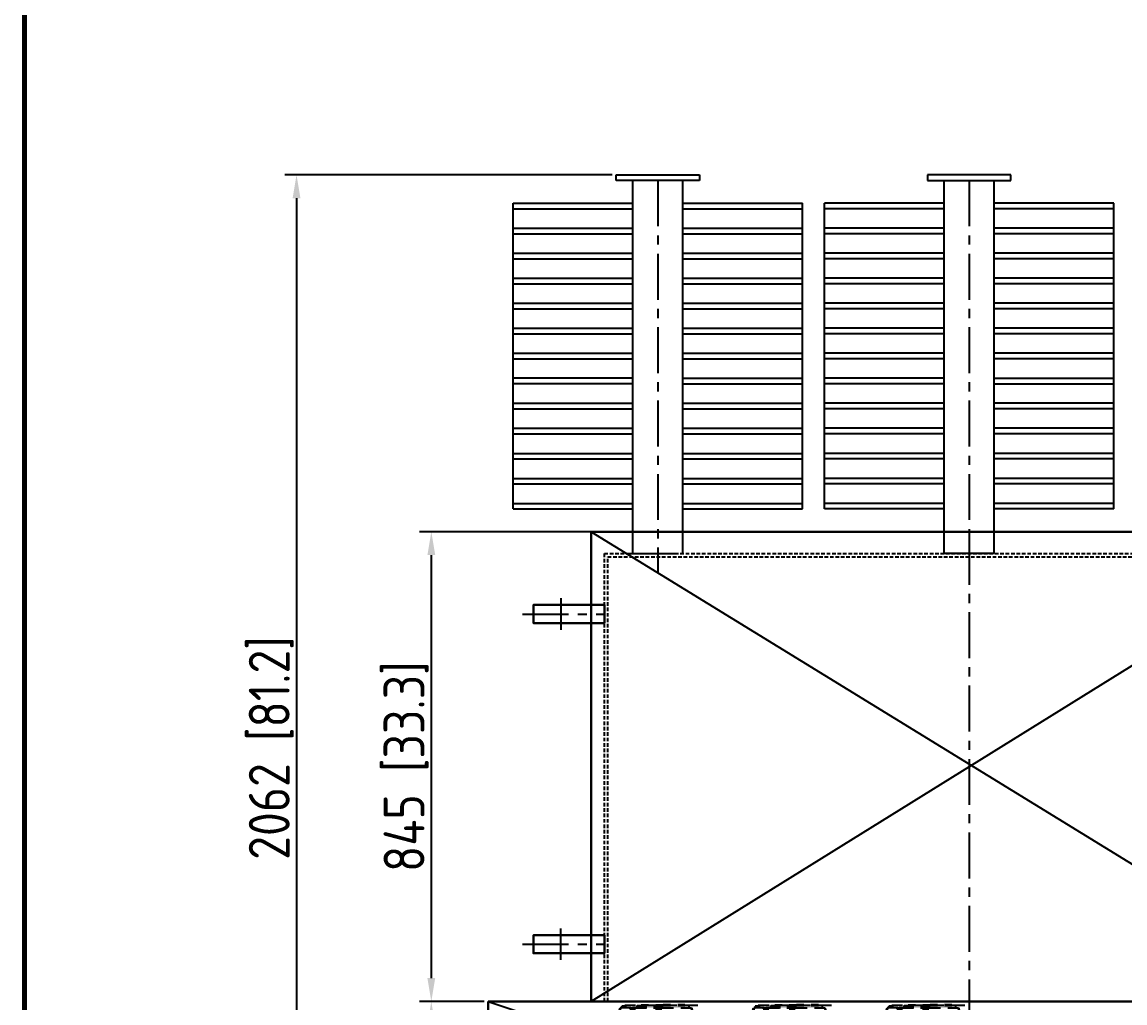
# Model space of a CAD drawing. Header units: millimetres. Extents: x 110847 to 209798, y -190593 to -156788.
# Drawn here: x 198993 to 200976, y -188132 to -186368 of the extents above; entities that cross this region are included whole.
import ezdxf

# ---------------------------------------------------------------- set-up
doc = ezdxf.new("R2010")
doc.units = ezdxf.units.MM
doc.header["$LTSCALE"] = 13
doc.linetypes.add('CENTERX2', pattern=[101.6, 63.5, -12.7, 12.7, -12.7])
doc.linetypes.add('DASHED', pattern=[0.75, 0.5, -0.25])
for name, color, linetype in [('1', 4, 'Continuous'), ('4虚线层', 6, 'DASHED'), ('粗实线', 4, 'Continuous')]:
    doc.layers.add(name, color=color, linetype=linetype)
doc.layers.add('2细实线', color=3, linetype='Continuous', lineweight=20)
doc.layers.add('标注、文本', color=3, linetype='Continuous', lineweight=25)
doc.styles.get("Standard").update_dxf_attribs({"font": 'gbenor.shx', "bigfont": 'gbcbig.shx'})
doc.dimstyles.new('英寸 1-10', dxfattribs={"dimscale": 14, "dimtxt": 3.5, "dimasz": 2, "dimexe": 1.5, "dimexo": 0.5, "dimgap": 0.5, "dimtad": 1, "dimtoh": 1, "dimdec": 1, "dimdsep": 46, "dimtxsty": 'Standard', "dimcen": 2.5, "dimclrd": 3, "dimclre": 3, "dimclrt": 3, "dimadec": 0, "dimazin": 2, "dimtfac": 1, "dimtdec": 1, "dimtmove": 0, "dimatfit": 2, "dimfxl": 1, "dimarcsym": 0})
doc.dimstyles.new('郁文书', dxfattribs={"dimscale": 15, "dimtxt": 3.5, "dimasz": 2.5, "dimexe": 1.5, "dimexo": 0, "dimgap": 0.5, "dimtad": 1, "dimtoh": 1, "dimtxsty": 'Standard', "dimcen": 2.5, "dimclrd": 3, "dimclre": 3, "dimclrt": 2, "dimadec": 0, "dimazin": 0, "dimtfac": 1, "dimtmove": 0, "dimatfit": 2, "dimfxl": 1, "dimarcsym": 0})

# ---------------------------------------------------------------- blocks, each defined once
blk = doc.blocks.new('*D120')
at = {"layer": '2细实线', "color": 3, "linetype": 'ByBlock', "lineweight": -2}
for p, q in [((200033.5, -187284.5), (199707.7, -187284.5)), ((199728.7, -187326.5), (199728.7, -188087.5)), ((199823.8, -188129.5), (199707.7, -188129.5))]:
    blk.add_line(p, q, dxfattribs=at)
at = {"layer": '2细实线', "color": 3, "linetype": 'ByBlock'}
for points in [[(199721.7, -187326.5), (199735.7, -187326.5), (199728.7, -187284.5)], [(199721.7, -188087.5), (199735.7, -188087.5), (199728.7, -188129.5)]]:
    blk.add_solid(points, dxfattribs=at)
at = {"layer": 'Defpoints', "color": 0, "linetype": 'ByBlock'}
for p in [(200040.5, -187284.5), (199728.7, -188129.5), (199830.8, -188129.5)]:
    blk.add_point(p, dxfattribs=at)
at = {"layer": '2细实线', "color": 3, "linetype": 'ByBlock', "insert": (199683.4, -187707), "char_height": 73.5, "attachment_point": 5, "rotation": 90}
blk.add_mtext('845 [33.3]', dxfattribs=at)
blk = doc.blocks.new('A$C732158F3')
at = {"layer": '4虚线层', "ltscale": 3}
h = blk.add_hatch(color=256, dxfattribs=at)
h.dxf.hatch_style = 2
h.paths.add_polyline_path([(7.3, 129.5), (7.3, 82.9), (11.6, 82.9)])
h = blk.add_hatch(color=256, dxfattribs=at)
h.dxf.hatch_style = 2
h.paths.add_polyline_path([(7.3, 129.5), (11.6, 129.5), (11.6, 82.9)])
h = blk.add_hatch(color=256, dxfattribs=at)
h.dxf.hatch_style = 2
h.paths.add_polyline_path([(7.3, 82.9), (7.3, 43.6), (11.6, 43.6)])
h = blk.add_hatch(color=256, dxfattribs=at)
h.dxf.hatch_style = 2
h.paths.add_polyline_path([(7.3, 82.9), (11.6, 82.9), (11.6, 43.6)])
h = blk.add_hatch(color=256, dxfattribs=at)
h.dxf.hatch_style = 2
h.paths.add_polyline_path([(7.3, 43.6), (7.3, 36.4), (11.6, 36.4)])
h = blk.add_hatch(color=256, dxfattribs=at)
h.dxf.hatch_style = 2
h.paths.add_polyline_path([(7.3, 43.6), (11.6, 43.6), (11.6, 36.4)])
for points in [[(11.6, 133.9), (30.6, 139.7), (33.5, 139.7)], [(33.5, 133.9), (45.1, 133.9), (45.1, 139.7), (33.5, 139.7)], [(33.5, 120.8), (33.5, 139.7)], [(5.8, 122.2), (5.8, 109.1)], [(7.3, 129.5), (7.3, 112)], [(7.3, 109.1), (7.3, 122.2)], [(11.6, 114.9), (11.6, 133.9)], [(61.1, 130.9), (53.8, 130.9), (34.9, 130.9), (32, 129.5), (32, 128), (32, 125.1), (34.9, 125.1)], [(53.8, 122.2), (53.8, 123.7), (50.9, 125.1), (33.5, 125.1)], [(53.8, 122.2), (53.8, 123.7), (50.9, 125.1), (33.5, 125.1)], [(37.8, 110.6), (37.8, 125.1)], [(50.9, 125.1), (50.9, 110.6)], [(50.9, 125.1), (50.9, 110.6)], [(53.8, 122.2), (53.8, 109.1)], [(53.8, 122.2), (53.8, 109.1)], [(77.1, 128), (61.1, 128), (61.1, 130.9)], [(61.1, 130.9), (61.1, 113.5)], [(77.1, 128), (77.1, 112)], [(7.3, 100.4), (7.3, 82.9)], [(33.5, 88.8), (33.5, 107.7)], [(53.8, 100.4), (53.8, 82.9)], [(61.1, 100.4), (61.1, 82.9)], [(75.7, 117.8), (77.1, 117.8)], [(142.6, 106.2), (158.6, 103.3)], [(152.8, 109.1), (177.5, 106.2)], [(158.6, 103.3), (160, 100.4), (161.5, 100.4), (163, 100.4), (164.4, 101.8)], [(165.9, 103.3), (164.4, 101.8)], [(167.3, 101.8), (167.3, 103.3), (165.9, 103.3)], [(177.5, 106.2), (183.3, 100.4), (183.3, 82.9)], [(5.8, 96), (5.8, 82.9)], [(5.8, 69.8), (5.8, 82.9)], [(7.3, 65.5), (7.3, 82.9)], [(11.6, 65.5), (11.6, 82.9)], [(11.6, 81.5), (11.6, 80), (13.1, 78.6), (33.5, 78.6)], [(32, 98.9), (32, 82.9)], [(32, 66.9), (32, 82.9)], [(33.5, 88.8), (33.5, 87.3), (34.9, 85.8)], [(34.9, 85.8), (39.3, 84.4), (42.2, 78.6)], [(37.8, 84.4), (37.8, 98.9)], [(50.9, 97.5), (50.9, 82.9)], [(50.9, 97.5), (50.9, 82.9)], [(50.9, 68.4), (50.9, 82.9)], [(53.8, 96), (53.8, 82.9)], [(53.8, 96), (53.8, 82.9)], [(53.8, 65.5), (53.8, 82.9)], [(53.8, 69.8), (53.8, 82.9)], [(61.1, 65.5), (61.1, 82.9)], [(69.8, 98.9), (69.8, 82.9)], [(69.8, 66.9), (69.8, 82.9)], [(77.1, 98.9), (77.1, 82.9)], [(77.1, 66.9), (77.1, 82.9)], [(125.1, 90.2), (97.5, 90.2)], [(167.3, 90.2), (138.2, 90.2)], [(165.9, 62.6), (167.3, 62.6), (167.3, 64), (167.3, 82.9)], [(177.5, 59.7), (183.3, 65.5), (183.3, 82.9)], [(11.6, 78.6), (11.6, 77.1), (13.1, 75.7)], [(11.6, 75.7), (11.6, 74.2), (13.1, 72.7)], [(13.1, 71.3), (11.6, 71.3), (11.6, 69.8)], [(42.2, 72.7), (42.2, 74.2), (42.2, 75.7), (39.3, 75.7), (33.5, 75.7)], [(33.5, 75.7), (33.5, 72.7)], [(37.8, 71.3), (37.8, 40.7), (33.5, 40.7), (36.4, 40.7)], [(50.9, 40.7), (33.5, 40.7), (33.5, 71.3)], [(45.1, 77.1), (43.6, 78.6), (42.2, 78.6)], [(42.2, 71.3), (43.6, 72.7), (45.1, 74.2)], [(125.1, 75.7), (97.5, 75.7)], [(167.3, 75.7), (138.2, 75.7)], [(142.6, 59.7), (158.6, 62.6)], [(152.8, 56.7), (177.5, 59.7)], [(164.4, 64), (163, 65.5), (161.5, 65.5), (160, 65.5), (158.6, 62.6)], [(165.9, 62.6), (164.4, 64)], [(165.9, 62.6), (165.9, 64)], [(7.3, 56.7), (7.3, 43.6)], [(7.3, 36.4), (7.3, 53.8)], [(11.6, 53.8), (11.6, 36.4)], [(53.8, 40.7), (34.9, 40.7), (32, 40.7), (32, 37.8)], [(33.5, 40.7), (33.5, 39.3), (34.9, 39.3)], [(50.9, 40.7), (50.9, 55.3)], [(50.9, 40.7), (53.8, 42.2), (53.8, 43.6)], [(53.8, 43.6), (53.8, 56.7)], [(61.1, 34.9), (61.1, 52.4)], [(69.8, 37.8), (69.8, 53.8)], [(77.1, 37.8), (77.1, 53.8)], [(11.6, 21.8), (11.6, 32)], [(11.6, 32), (11.6, 29.1), (13.1, 29.1)], [(11.6, 29.1), (11.6, 27.6), (13.1, 26.2)], [(13.1, 24.7), (11.6, 24.7), (11.6, 21.8), (11.6, 5.8)], [(32, 37.8), (32, 36.4), (34.9, 34.9)], [(42.2, 26.2), (42.2, 27.6), (39.3, 29.1), (33.5, 29.1)], [(34.9, 39.3), (39.3, 37.8), (42.2, 32)], [(61.1, 34.9), (53.8, 34.9), (34.9, 34.9)], [(45.1, 29.1), (43.6, 30.6), (42.2, 32)], [(42.2, 24.7), (43.6, 26.2), (45.1, 27.6)], [(11.6, 16), (8.7, 16), (8.7, 8.7), (11.6, 8.7)], [(33.5, 1.5), (30.6, 1.5), (11.6, 7.3)], [(33.5, 1.5), (33.5, 0), (30.6, 0), (11.6, 5.8)]]:
    blk.add_lwpolyline(points, dxfattribs=at)
blk.add_lwpolyline([(11.6, 34.9), (11.6, 32)], close=True, dxfattribs=at)
for points in [[(0, 145.5), (0, 145.5), (0, 120.8), (0, 120.8)], [(7.3, 145.5), (7.3, 145.5), (7.3, 120.8), (7.3, 120.8)], [(7.3, 122.2), (7.3, 122.2), (5.8, 122.2), (5.8, 122.2)], [(11.6, 129.5), (11.6, 129.5), (7.3, 129.5), (7.3, 129.5)], [(33.5, 136.8), (33.5, 136.8), (11.6, 133.9), (11.6, 133.9)], [(32, 128), (32, 128), (32, 129.5), (32, 129.5)], [(32, 128), (32, 128), (32, 112), (32, 112)], [(37.8, 117.8), (37.8, 117.8), (33.5, 125.1), (33.5, 125.1)], [(34.9, 125.1), (34.9, 125.1), (53.8, 125.1), (53.8, 125.1)], [(37.8, 120.8), (37.8, 120.8), (36.4, 125.1), (36.4, 125.1)], [(53.8, 130.9), (53.8, 130.9), (53.8, 113.5), (53.8, 113.5)], [(69.8, 128), (69.8, 128), (69.8, 112), (69.8, 112)], [(0, 107.7), (0, 107.7), (0, 82.9), (0, 82.9)], [(7.3, 107.7), (7.3, 107.7), (7.3, 82.9), (7.3, 82.9)], [(11.6, 82.9), (11.6, 82.9), (11.6, 101.8), (11.6, 101.8)], [(32, 112), (32, 112), (32, 82.9), (32, 82.9)], [(33.5, 114.9), (33.5, 114.9), (37.8, 103.3), (37.8, 103.3)], [(77.1, 117.8), (77.1, 117.8), (103.3, 114.9), (103.3, 114.9)], [(77.1, 113.5), (77.1, 113.5), (93.1, 112), (93.1, 112)], [(106.2, 110.6), (106.2, 110.6), (130.9, 107.7), (130.9, 107.7)], [(114.9, 113.5), (114.9, 113.5), (139.7, 110.6), (139.7, 110.6)], [(157.1, 82.9), (157.1, 82.9), (157.1, 104.8), (157.1, 104.8)], [(158.6, 82.9), (158.6, 82.9), (158.6, 103.3), (158.6, 103.3)], [(164.4, 82.9), (164.4, 82.9), (164.4, 101.8), (164.4, 101.8)], [(167.3, 82.9), (167.3, 82.9), (167.3, 101.8), (167.3, 101.8)], [(177.5, 106.2), (177.5, 106.2), (177.5, 82.9), (177.5, 82.9)], [(7.3, 82.9), (7.3, 82.9), (7.3, 96), (7.3, 96)], [(7.3, 82.9), (7.3, 82.9), (7.3, 69.8), (7.3, 69.8)], [(11.6, 82.9), (11.6, 82.9), (11.6, 65.5), (11.6, 65.5)], [(32, 55.3), (32, 55.3), (32, 82.9), (32, 82.9)], [(53.8, 87.3), (53.8, 87.3), (61.1, 87.3), (61.1, 87.3)], [(157.1, 82.9), (157.1, 82.9), (157.1, 62.6), (157.1, 62.6)], [(158.6, 82.9), (158.6, 82.9), (158.6, 62.6), (158.6, 62.6)], [(164.4, 82.9), (164.4, 82.9), (164.4, 64), (164.4, 64)], [(177.5, 59.7), (177.5, 59.7), (177.5, 82.9), (177.5, 82.9)], [(0, 71.3), (0, 71.3), (0, 46.6), (0, 46.6)], [(7.3, 71.3), (7.3, 71.3), (7.3, 46.6), (7.3, 46.6)], [(33.5, 75.7), (33.5, 75.7), (13.1, 75.7), (13.1, 75.7)], [(33.5, 72.7), (33.5, 72.7), (13.1, 72.7), (13.1, 72.7)], [(33.5, 71.3), (33.5, 71.3), (13.1, 71.3), (13.1, 71.3)], [(42.2, 78.6), (42.2, 78.6), (33.5, 78.6), (33.5, 78.6)], [(33.5, 75.7), (33.5, 75.7), (33.5, 72.7), (33.5, 72.7)], [(33.5, 72.7), (33.5, 72.7), (42.2, 72.7), (42.2, 72.7)], [(33.5, 71.3), (33.5, 71.3), (42.2, 71.3), (42.2, 71.3)], [(33.5, 71.3), (33.5, 71.3), (33.5, 40.7), (33.5, 40.7)], [(33.5, 50.9), (33.5, 50.9), (37.8, 62.6), (37.8, 62.6)], [(45.1, 74.2), (45.1, 74.2), (45.1, 77.1), (45.1, 77.1)], [(53.8, 78.6), (53.8, 78.6), (61.1, 78.6), (61.1, 78.6)], [(5.8, 43.6), (5.8, 43.6), (5.8, 56.7), (5.8, 56.7)], [(7.3, 43.6), (7.3, 43.6), (5.8, 43.6), (5.8, 43.6)], [(11.6, 34.9), (11.6, 34.9), (11.6, 52.4), (11.6, 52.4)], [(32, 37.8), (32, 37.8), (32, 53.8), (32, 53.8)], [(37.8, 48), (37.8, 48), (33.5, 40.7), (33.5, 40.7)], [(37.8, 45.1), (37.8, 45.1), (36.4, 40.7), (36.4, 40.7)], [(37.8, 56.7), (37.8, 56.7), (37.8, 58.2), (37.8, 58.2)], [(53.8, 34.9), (53.8, 34.9), (53.8, 52.4), (53.8, 52.4)], [(77.1, 52.4), (77.1, 52.4), (93.1, 53.8), (93.1, 53.8)], [(77.1, 48), (77.1, 48), (103.3, 50.9), (103.3, 50.9)], [(106.2, 55.3), (106.2, 55.3), (130.9, 58.2), (130.9, 58.2)], [(114.9, 52.4), (114.9, 52.4), (139.7, 55.3), (139.7, 55.3)], [(0, 33.5), (0, 33.5), (0, 8.7), (0, 8.7)], [(11.6, 36.4), (11.6, 36.4), (7.3, 36.4), (7.3, 36.4)], [(7.3, 33.5), (7.3, 33.5), (7.3, 8.7), (7.3, 8.7)], [(11.6, 32), (11.6, 32), (13.1, 32), (13.1, 32)], [(33.5, 32), (33.5, 32), (13.1, 32), (13.1, 32)], [(33.5, 29.1), (33.5, 29.1), (13.1, 29.1), (13.1, 29.1)], [(33.5, 26.2), (33.5, 26.2), (13.1, 26.2), (13.1, 26.2)], [(33.5, 24.7), (33.5, 24.7), (13.1, 24.7), (13.1, 24.7)], [(42.2, 32), (42.2, 32), (33.5, 32), (33.5, 32)], [(33.5, 29.1), (33.5, 29.1), (33.5, 26.2), (33.5, 26.2)], [(33.5, 26.2), (33.5, 26.2), (42.2, 26.2), (42.2, 26.2)], [(33.5, 24.7), (33.5, 24.7), (42.2, 24.7), (42.2, 24.7)], [(33.5, 24.7), (33.5, 24.7), (33.5, 0), (33.5, 0)], [(45.1, 27.6), (45.1, 27.6), (45.1, 29.1), (45.1, 29.1)], [(61.1, 37.8), (61.1, 37.8), (77.1, 37.8), (77.1, 37.8)]]:
    blk.add_open_spline(points, degree=3, dxfattribs=at)
blk = doc.blocks.new('*D105')
at = {"layer": '1', "color": 3, "lineweight": -2}
for p, q in [((203058.6, -187496.5), (203422.1, -187496.6)), ((203399.6, -187534.1), (203399.6, -187642.7)), ((203015.9, -187680), (203422.1, -187680.2))]:
    blk.add_line(p, q, dxfattribs=at)
at = {"layer": '1', "color": 3}
for points in [[(203393.4, -187534.1), (203405.9, -187534.1), (203399.6, -187496.6)], [(203393.3, -187642.7), (203405.8, -187642.7), (203399.6, -187680.2)]]:
    blk.add_solid(points, dxfattribs=at)
at = {"layer": '2细实线', "color": 3, "linetype": 'ByBlock', "lineweight": -2}
for p, q in [((199830.8, -186039.8), (199830.8, -186154.8)), ((201560.8, -186039.8), (201560.8, -186154.8)), ((199872.8, -186133.8), (201518.8, -186133.8))]:
    blk.add_line(p, q, dxfattribs=at)
at = {"layer": '2细实线', "color": 3, "linetype": 'ByBlock'}
for points in [[(199872.8, -186126.8), (199872.8, -186140.8), (199830.8, -186133.8)], [(201518.8, -186126.8), (201518.8, -186140.8), (201560.8, -186133.8)]]:
    blk.add_solid(points, dxfattribs=at)
at = {"layer": 'Defpoints', "color": 0, "linetype": 'ByBlock'}
for p in [(199830.8, -186032.8), (201560.8, -186032.8), (201560.8, -186133.8)]:
    blk.add_point(p, dxfattribs=at)
at = {"layer": 'Defpoints', "color": 0}
for p in [(203058.6, -187496.5), (203015.9, -187680), (203399.6, -187680.2)]:
    blk.add_point(p, dxfattribs=at)
at = {"layer": '1', "color": 2, "insert": (203364.4, -187588.4), "char_height": 52.5, "attachment_point": 5, "rotation": 89.979}
blk.add_mtext('44.5［1.8]', dxfattribs=at)
at = {"layer": '2细实线', "color": 3, "linetype": 'ByBlock', "insert": (200695.8, -186088.5), "char_height": 73.5, "attachment_point": 5}
blk.add_mtext('1730 [68.1]', dxfattribs=at)
blk = doc.blocks.new('*D117')
at = {"layer": '2细实线', "color": 3, "linetype": 'ByBlock', "lineweight": -2}
for p, q in [((199823.8, -188129.5), (199707.7, -188129.5)), ((199728.7, -188171.5), (199728.7, -188662.5)), ((199855.6, -188704.5), (199707.7, -188704.5))]:
    blk.add_line(p, q, dxfattribs=at)
at = {"layer": '2细实线', "color": 3, "linetype": 'ByBlock'}
for points in [[(199721.7, -188171.5), (199735.7, -188171.5), (199728.7, -188129.5)], [(199721.7, -188662.5), (199735.7, -188662.5), (199728.7, -188704.5)]]:
    blk.add_solid(points, dxfattribs=at)
at = {"layer": 'Defpoints', "color": 0, "linetype": 'ByBlock'}
for p in [(199830.8, -188129.5), (199728.7, -188704.5), (199862.6, -188704.5)]:
    blk.add_point(p, dxfattribs=at)
at = {"layer": '2细实线', "color": 3, "linetype": 'ByBlock', "insert": (199683.4, -188417), "char_height": 73.5, "attachment_point": 5, "rotation": 90}
blk.add_mtext('575 [22.6]', dxfattribs=at)
blk = doc.blocks.new('*D128')
at = {"layer": '2细实线', "color": 3, "linetype": 'ByBlock', "lineweight": -2}
for p, q in [((200053.8, -186642.5), (199465.3, -186642.5)), ((199486.3, -186684.5), (199486.3, -188662.5)), ((199721.7, -188704.5), (199465.3, -188704.5))]:
    blk.add_line(p, q, dxfattribs=at)
at = {"layer": '2细实线', "color": 3, "linetype": 'ByBlock'}
for points in [[(199479.3, -186684.5), (199493.3, -186684.5), (199486.3, -186642.5)], [(199479.3, -188662.5), (199493.3, -188662.5), (199486.3, -188704.5)]]:
    blk.add_solid(points, dxfattribs=at)
at = {"layer": 'Defpoints', "color": 0, "linetype": 'ByBlock'}
for p in [(200060.8, -186642.5), (199486.3, -188704.5), (199728.7, -188704.5)]:
    blk.add_point(p, dxfattribs=at)
at = {"layer": '2细实线', "color": 3, "linetype": 'ByBlock', "insert": (199441, -187673.5), "char_height": 73.5, "attachment_point": 5, "rotation": 90}
blk.add_mtext('2062 [81.2]', dxfattribs=at)

msp = doc.modelspace()

# ---------------------------------------------------------------- linework, layer by layer
at = {"layer": '1', "ltscale": 5}
for p, q in [((200060.829, -186642.487), (200210.829, -186642.487)), ((200060.829, -186652.487), (200060.829, -186642.487)), ((200060.829, -186642.487), (200210.829, -186642.487)), ((200060.829, -186652.487), (200060.829, -186642.487)), ((200210.829, -186652.487), (200060.829, -186652.487)), ((200210.829, -186652.487), (200060.829, -186652.487)), ((200090.829, -187323.487), (200090.829, -186652.487)), ((200090.829, -187323.487), (200090.829, -186652.487)), ((200180.829, -187323.487), (200180.829, -186652.487)), ((200180.829, -187323.487), (200180.829, -186652.487)), ((200210.829, -186642.487), (200210.829, -186652.487)), ((200210.829, -186642.487), (200210.829, -186652.487)), ((200770.829, -186642.487), (200620.829, -186642.487)), ((200620.829, -186642.487), (200620.829, -186652.487)), ((200770.829, -186642.487), (200620.829, -186642.487)), ((200620.829, -186642.487), (200620.829, -186652.487)), ((200620.829, -186652.487), (200770.829, -186652.487)), ((200620.829, -186652.487), (200770.829, -186652.487)), ((200650.829, -187323.487), (200650.829, -186652.487)), ((200650.829, -187323.487), (200650.829, -186652.487)), ((200740.829, -187323.487), (200740.829, -186652.487)), ((200740.829, -187323.487), (200740.829, -186652.487)), ((200770.829, -186652.487), (200770.829, -186642.487)), ((200770.829, -186652.487), (200770.829, -186642.487)), ((199875.829, -187243.487), (199875.829, -186693.487)), ((199875.829, -186693.487), (200090.829, -186693.487)), ((199875.829, -186693.487), (200090.829, -186693.487)), ((200180.829, -186693.487), (200395.829, -186693.487)), ((200180.829, -186693.487), (200395.829, -186693.487)), ((200180.829, -186693.487), (200395.829, -186693.487)), ((200180.829, -186693.487), (200395.829, -186693.487)), ((200395.829, -187243.487), (200395.829, -186693.487)), ((200435.829, -187243.487), (200435.829, -186693.487)), ((200650.829, -186693.487), (200435.829, -186693.487)), ((200650.829, -186693.487), (200435.829, -186693.487)), ((200650.829, -186693.487), (200435.829, -186693.487)), ((200650.829, -186693.487), (200435.829, -186693.487)), ((200955.829, -186693.487), (200740.829, -186693.487)), ((200955.829, -186693.487), (200740.829, -186693.487)), ((200955.829, -187243.487), (200955.829, -186693.487)), ((199875.829, -186703.487), (200090.829, -186703.487)), ((199875.829, -186703.487), (200090.829, -186703.487)), ((200180.829, -186703.487), (200395.829, -186703.487)), ((200180.829, -186703.487), (200395.829, -186703.487)), ((200180.829, -186703.487), (200395.829, -186703.487)), ((200180.829, -186703.487), (200395.829, -186703.487)), ((200650.829, -186703.487), (200435.829, -186703.487)), ((200650.829, -186703.487), (200435.829, -186703.487)), ((200650.829, -186703.487), (200435.829, -186703.487)), ((200650.829, -186703.487), (200435.829, -186703.487)), ((200955.829, -186703.487), (200740.829, -186703.487)), ((200955.829, -186703.487), (200740.829, -186703.487)), ((199875.829, -186738.487), (200090.829, -186738.487)), ((199875.829, -186738.487), (200090.829, -186738.487)), ((199875.829, -186738.487), (200090.829, -186738.487)), ((199875.829, -186738.487), (200090.829, -186738.487)), ((199875.829, -186748.487), (200090.829, -186748.487)), ((199875.829, -186748.487), (200090.829, -186748.487)), ((199875.829, -186748.487), (200090.829, -186748.487)), ((199875.829, -186748.487), (200090.829, -186748.487)), ((200180.829, -186738.487), (200395.829, -186738.487)), ((200180.829, -186738.487), (200395.829, -186738.487)), ((200180.829, -186738.487), (200395.829, -186738.487)), ((200180.829, -186738.487), (200395.829, -186738.487)), ((200180.829, -186738.487), (200395.829, -186738.487)), ((200180.829, -186738.487), (200395.829, -186738.487)), ((200180.829, -186738.487), (200395.829, -186738.487)), ((200180.829, -186738.487), (200395.829, -186738.487)), ((200180.829, -186748.487), (200395.829, -186748.487)), ((200180.829, -186748.487), (200395.829, -186748.487)), ((200180.829, -186748.487), (200395.829, -186748.487)), ((200180.829, -186748.487), (200395.829, -186748.487)), ((200180.829, -186748.487), (200395.829, -186748.487)), ((200180.829, -186748.487), (200395.829, -186748.487)), ((200180.829, -186748.487), (200395.829, -186748.487)), ((200180.829, -186748.487), (200395.829, -186748.487)), ((200650.829, -186738.487), (200435.829, -186738.487)), ((200650.829, -186738.487), (200435.829, -186738.487)), ((200650.829, -186738.487), (200435.829, -186738.487)), ((200650.829, -186738.487), (200435.829, -186738.487)), ((200650.829, -186738.487), (200435.829, -186738.487)), ((200650.829, -186738.487), (200435.829, -186738.487)), ((200650.829, -186738.487), (200435.829, -186738.487)), ((200650.829, -186738.487), (200435.829, -186738.487)), ((200650.829, -186748.487), (200435.829, -186748.487)), ((200650.829, -186748.487), (200435.829, -186748.487)), ((200650.829, -186748.487), (200435.829, -186748.487)), ((200650.829, -186748.487), (200435.829, -186748.487)), ((200650.829, -186748.487), (200435.829, -186748.487)), ((200650.829, -186748.487), (200435.829, -186748.487)), ((200650.829, -186748.487), (200435.829, -186748.487)), ((200650.829, -186748.487), (200435.829, -186748.487)), ((200955.829, -186738.487), (200740.829, -186738.487)), ((200955.829, -186738.487), (200740.829, -186738.487)), ((200955.829, -186738.487), (200740.829, -186738.487)), ((200955.829, -186738.487), (200740.829, -186738.487)), ((200955.829, -186748.487), (200740.829, -186748.487)), ((200955.829, -186748.487), (200740.829, -186748.487)), ((200955.829, -186748.487), (200740.829, -186748.487)), ((200955.829, -186748.487), (200740.829, -186748.487)), ((199875.829, -186783.487), (200090.829, -186783.487)), ((199875.829, -186783.487), (200090.829, -186783.487)), ((199875.829, -186783.487), (200090.829, -186783.487)), ((199875.829, -186783.487), (200090.829, -186783.487)), ((199875.829, -186793.487), (200090.829, -186793.487)), ((199875.829, -186793.487), (200090.829, -186793.487)), ((199875.829, -186793.487), (200090.829, -186793.487)), ((199875.829, -186793.487), (200090.829, -186793.487)), ((200180.829, -186783.487), (200395.829, -186783.487)), ((200180.829, -186783.487), (200395.829, -186783.487)), ((200180.829, -186783.487), (200395.829, -186783.487)), ((200180.829, -186783.487), (200395.829, -186783.487)), ((200180.829, -186783.487), (200395.829, -186783.487)), ((200180.829, -186783.487), (200395.829, -186783.487)), ((200180.829, -186783.487), (200395.829, -186783.487)), ((200180.829, -186783.487), (200395.829, -186783.487)), ((200180.829, -186793.487), (200395.829, -186793.487)), ((200180.829, -186793.487), (200395.829, -186793.487)), ((200180.829, -186793.487), (200395.829, -186793.487)), ((200180.829, -186793.487), (200395.829, -186793.487)), ((200180.829, -186793.487), (200395.829, -186793.487)), ((200180.829, -186793.487), (200395.829, -186793.487)), ((200180.829, -186793.487), (200395.829, -186793.487)), ((200180.829, -186793.487), (200395.829, -186793.487)), ((200650.829, -186783.487), (200435.829, -186783.487)), ((200650.829, -186783.487), (200435.829, -186783.487)), ((200650.829, -186783.487), (200435.829, -186783.487)), ((200650.829, -186783.487), (200435.829, -186783.487)), ((200650.829, -186783.487), (200435.829, -186783.487)), ((200650.829, -186783.487), (200435.829, -186783.487)), ((200650.829, -186783.487), (200435.829, -186783.487)), ((200650.829, -186783.487), (200435.829, -186783.487)), ((200650.829, -186793.487), (200435.829, -186793.487)), ((200650.829, -186793.487), (200435.829, -186793.487)), ((200650.829, -186793.487), (200435.829, -186793.487)), ((200650.829, -186793.487), (200435.829, -186793.487)), ((200650.829, -186793.487), (200435.829, -186793.487)), ((200650.829, -186793.487), (200435.829, -186793.487)), ((200650.829, -186793.487), (200435.829, -186793.487)), ((200650.829, -186793.487), (200435.829, -186793.487)), ((200955.829, -186783.487), (200740.829, -186783.487)), ((200955.829, -186783.487), (200740.829, -186783.487)), ((200955.829, -186783.487), (200740.829, -186783.487)), ((200955.829, -186783.487), (200740.829, -186783.487)), ((200955.829, -186793.487), (200740.829, -186793.487)), ((200955.829, -186793.487), (200740.829, -186793.487)), ((200955.829, -186793.487), (200740.829, -186793.487)), ((200955.829, -186793.487), (200740.829, -186793.487)), ((199875.829, -186828.487), (200090.829, -186828.487)), ((199875.829, -186828.487), (200090.829, -186828.487)), ((199875.829, -186828.487), (200090.829, -186828.487)), ((199875.829, -186828.487), (200090.829, -186828.487)), ((200180.829, -186828.487), (200395.829, -186828.487)), ((200180.829, -186828.487), (200395.829, -186828.487)), ((200180.829, -186828.487), (200395.829, -186828.487)), ((200180.829, -186828.487), (200395.829, -186828.487)), ((200180.829, -186828.487), (200395.829, -186828.487)), ((200180.829, -186828.487), (200395.829, -186828.487)), ((200180.829, -186828.487), (200395.829, -186828.487)), ((200180.829, -186828.487), (200395.829, -186828.487)), ((200650.829, -186828.487), (200435.829, -186828.487)), ((200650.829, -186828.487), (200435.829, -186828.487)), ((200650.829, -186828.487), (200435.829, -186828.487)), ((200650.829, -186828.487), (200435.829, -186828.487)), ((200650.829, -186828.487), (200435.829, -186828.487)), ((200650.829, -186828.487), (200435.829, -186828.487)), ((200650.829, -186828.487), (200435.829, -186828.487)), ((200650.829, -186828.487), (200435.829, -186828.487)), ((200955.829, -186828.487), (200740.829, -186828.487)), ((200955.829, -186828.487), (200740.829, -186828.487)), ((200955.829, -186828.487), (200740.829, -186828.487)), ((200955.829, -186828.487), (200740.829, -186828.487)), ((199875.829, -186838.487), (200090.829, -186838.487)), ((199875.829, -186838.487), (200090.829, -186838.487)), ((199875.829, -186838.487), (200090.829, -186838.487)), ((199875.829, -186838.487), (200090.829, -186838.487)), ((200180.829, -186838.487), (200395.829, -186838.487)), ((200180.829, -186838.487), (200395.829, -186838.487)), ((200180.829, -186838.487), (200395.829, -186838.487)), ((200180.829, -186838.487), (200395.829, -186838.487)), ((200180.829, -186838.487), (200395.829, -186838.487)), ((200180.829, -186838.487), (200395.829, -186838.487)), ((200180.829, -186838.487), (200395.829, -186838.487)), ((200180.829, -186838.487), (200395.829, -186838.487)), ((200650.829, -186838.487), (200435.829, -186838.487)), ((200650.829, -186838.487), (200435.829, -186838.487)), ((200650.829, -186838.487), (200435.829, -186838.487)), ((200650.829, -186838.487), (200435.829, -186838.487)), ((200650.829, -186838.487), (200435.829, -186838.487)), ((200650.829, -186838.487), (200435.829, -186838.487)), ((200650.829, -186838.487), (200435.829, -186838.487)), ((200650.829, -186838.487), (200435.829, -186838.487)), ((200955.829, -186838.487), (200740.829, -186838.487)), ((200955.829, -186838.487), (200740.829, -186838.487)), ((200955.829, -186838.487), (200740.829, -186838.487)), ((200955.829, -186838.487), (200740.829, -186838.487)), ((199875.829, -186873.487), (200090.829, -186873.487)), ((199875.829, -186873.487), (200090.829, -186873.487)), ((200180.829, -186873.487), (200395.829, -186873.487)), ((200180.829, -186873.487), (200395.829, -186873.487)), ((200180.829, -186873.487), (200395.829, -186873.487)), ((200180.829, -186873.487), (200395.829, -186873.487)), ((200650.829, -186873.487), (200435.829, -186873.487)), ((200650.829, -186873.487), (200435.829, -186873.487)), ((200650.829, -186873.487), (200435.829, -186873.487)), ((200650.829, -186873.487), (200435.829, -186873.487)), ((200955.829, -186873.487), (200740.829, -186873.487)), ((200955.829, -186873.487), (200740.829, -186873.487)), ((199875.829, -186883.487), (200090.829, -186883.487)), ((199875.829, -186883.487), (200090.829, -186883.487)), ((200180.829, -186883.487), (200395.829, -186883.487)), ((200180.829, -186883.487), (200395.829, -186883.487)), ((200180.829, -186883.487), (200395.829, -186883.487)), ((200180.829, -186883.487), (200395.829, -186883.487)), ((200650.829, -186883.487), (200435.829, -186883.487)), ((200650.829, -186883.487), (200435.829, -186883.487)), ((200650.829, -186883.487), (200435.829, -186883.487)), ((200650.829, -186883.487), (200435.829, -186883.487)), ((200955.829, -186883.487), (200740.829, -186883.487)), ((200955.829, -186883.487), (200740.829, -186883.487)), ((199875.829, -186918.487), (200090.829, -186918.487)), ((199875.829, -186918.487), (200090.829, -186918.487)), ((199875.829, -186928.487), (200090.829, -186928.487)), ((199875.829, -186928.487), (200090.829, -186928.487)), ((200180.829, -186918.487), (200395.829, -186918.487)), ((200180.829, -186918.487), (200395.829, -186918.487)), ((200180.829, -186918.487), (200395.829, -186918.487)), ((200180.829, -186918.487), (200395.829, -186918.487)), ((200180.829, -186928.487), (200395.829, -186928.487)), ((200180.829, -186928.487), (200395.829, -186928.487)), ((200180.829, -186928.487), (200395.829, -186928.487)), ((200180.829, -186928.487), (200395.829, -186928.487)), ((200650.829, -186918.487), (200435.829, -186918.487)), ((200650.829, -186918.487), (200435.829, -186918.487)), ((200650.829, -186918.487), (200435.829, -186918.487)), ((200650.829, -186918.487), (200435.829, -186918.487)), ((200650.829, -186928.487), (200435.829, -186928.487)), ((200650.829, -186928.487), (200435.829, -186928.487)), ((200650.829, -186928.487), (200435.829, -186928.487)), ((200650.829, -186928.487), (200435.829, -186928.487)), ((200955.829, -186918.487), (200740.829, -186918.487)), ((200955.829, -186918.487), (200740.829, -186918.487)), ((200955.829, -186928.487), (200740.829, -186928.487)), ((200955.829, -186928.487), (200740.829, -186928.487)), ((199875.829, -186963.487), (200090.829, -186963.487)), ((199875.829, -186963.487), (200090.829, -186963.487)), ((199875.829, -186973.487), (200090.829, -186973.487)), ((199875.829, -186973.487), (200090.829, -186973.487)), ((200180.829, -186963.487), (200395.829, -186963.487)), ((200180.829, -186963.487), (200395.829, -186963.487)), ((200180.829, -186963.487), (200395.829, -186963.487)), ((200180.829, -186963.487), (200395.829, -186963.487)), ((200180.829, -186973.487), (200395.829, -186973.487)), ((200180.829, -186973.487), (200395.829, -186973.487)), ((200180.829, -186973.487), (200395.829, -186973.487)), ((200180.829, -186973.487), (200395.829, -186973.487)), ((200650.829, -186963.487), (200435.829, -186963.487)), ((200650.829, -186963.487), (200435.829, -186963.487)), ((200650.829, -186963.487), (200435.829, -186963.487)), ((200650.829, -186963.487), (200435.829, -186963.487)), ((200650.829, -186973.487), (200435.829, -186973.487)), ((200650.829, -186973.487), (200435.829, -186973.487)), ((200650.829, -186973.487), (200435.829, -186973.487)), ((200650.829, -186973.487), (200435.829, -186973.487)), ((200955.829, -186963.487), (200740.829, -186963.487)), ((200955.829, -186963.487), (200740.829, -186963.487)), ((200955.829, -186973.487), (200740.829, -186973.487)), ((200955.829, -186973.487), (200740.829, -186973.487)), ((200090.829, -187008.487), (199875.829, -187008.487)), ((200090.829, -187008.487), (199875.829, -187008.487)), ((200090.829, -187008.487), (199875.829, -187008.487)), ((200090.829, -187008.487), (199875.829, -187008.487)), ((200180.829, -187008.487), (200395.829, -187008.487)), ((200180.829, -187008.487), (200395.829, -187008.487)), ((200180.829, -187008.487), (200395.829, -187008.487)), ((200180.829, -187008.487), (200395.829, -187008.487)), ((200650.829, -187008.487), (200435.829, -187008.487)), ((200650.829, -187008.487), (200435.829, -187008.487)), ((200650.829, -187008.487), (200435.829, -187008.487)), ((200650.829, -187008.487), (200435.829, -187008.487)), ((200740.829, -187008.487), (200955.829, -187008.487)), ((200740.829, -187008.487), (200955.829, -187008.487)), ((200740.829, -187008.487), (200955.829, -187008.487)), ((200740.829, -187008.487), (200955.829, -187008.487)), ((200090.829, -187018.487), (199875.829, -187018.487)), ((200090.829, -187018.487), (199875.829, -187018.487)), ((200090.829, -187018.487), (199875.829, -187018.487)), ((200090.829, -187018.487), (199875.829, -187018.487)), ((200090.829, -187018.487), (199875.829, -187018.487)), ((200090.829, -187018.487), (199875.829, -187018.487)), ((200180.829, -187018.487), (200395.829, -187018.487)), ((200180.829, -187018.487), (200395.829, -187018.487)), ((200180.829, -187018.487), (200395.829, -187018.487)), ((200180.829, -187018.487), (200395.829, -187018.487)), ((200180.829, -187018.487), (200395.829, -187018.487)), ((200180.829, -187018.487), (200395.829, -187018.487)), ((200650.829, -187018.487), (200435.829, -187018.487)), ((200650.829, -187018.487), (200435.829, -187018.487)), ((200650.829, -187018.487), (200435.829, -187018.487)), ((200650.829, -187018.487), (200435.829, -187018.487)), ((200650.829, -187018.487), (200435.829, -187018.487)), ((200650.829, -187018.487), (200435.829, -187018.487)), ((200740.829, -187018.487), (200955.829, -187018.487)), ((200740.829, -187018.487), (200955.829, -187018.487)), ((200740.829, -187018.487), (200955.829, -187018.487)), ((200740.829, -187018.487), (200955.829, -187018.487)), ((200740.829, -187018.487), (200955.829, -187018.487)), ((200740.829, -187018.487), (200955.829, -187018.487)), ((199875.829, -187053.487), (200090.829, -187053.487)), ((199875.829, -187053.487), (200090.829, -187053.487)), ((199875.829, -187053.487), (200090.829, -187053.487)), ((199875.829, -187053.487), (200090.829, -187053.487)), ((200180.829, -187053.487), (200395.829, -187053.487)), ((200180.829, -187053.487), (200395.829, -187053.487)), ((200180.829, -187053.487), (200395.829, -187053.487)), ((200180.829, -187053.487), (200395.829, -187053.487)), ((200180.829, -187053.487), (200395.829, -187053.487)), ((200180.829, -187053.487), (200395.829, -187053.487)), ((200180.829, -187053.487), (200395.829, -187053.487)), ((200180.829, -187053.487), (200395.829, -187053.487)), ((200650.829, -187053.487), (200435.829, -187053.487)), ((200650.829, -187053.487), (200435.829, -187053.487)), ((200650.829, -187053.487), (200435.829, -187053.487)), ((200650.829, -187053.487), (200435.829, -187053.487)), ((200650.829, -187053.487), (200435.829, -187053.487)), ((200650.829, -187053.487), (200435.829, -187053.487)), ((200650.829, -187053.487), (200435.829, -187053.487)), ((200650.829, -187053.487), (200435.829, -187053.487)), ((200955.829, -187053.487), (200740.829, -187053.487)), ((200955.829, -187053.487), (200740.829, -187053.487)), ((200955.829, -187053.487), (200740.829, -187053.487)), ((200955.829, -187053.487), (200740.829, -187053.487)), ((199875.829, -187063.487), (200090.829, -187063.487)), ((199875.829, -187063.487), (200090.829, -187063.487)), ((199875.829, -187063.487), (200090.829, -187063.487)), ((199875.829, -187063.487), (200090.829, -187063.487)), ((200180.829, -187063.487), (200395.829, -187063.487)), ((200180.829, -187063.487), (200395.829, -187063.487)), ((200180.829, -187063.487), (200395.829, -187063.487)), ((200180.829, -187063.487), (200395.829, -187063.487)), ((200180.829, -187063.487), (200395.829, -187063.487)), ((200180.829, -187063.487), (200395.829, -187063.487)), ((200180.829, -187063.487), (200395.829, -187063.487)), ((200180.829, -187063.487), (200395.829, -187063.487)), ((200650.829, -187063.487), (200435.829, -187063.487)), ((200650.829, -187063.487), (200435.829, -187063.487)), ((200650.829, -187063.487), (200435.829, -187063.487)), ((200650.829, -187063.487), (200435.829, -187063.487)), ((200650.829, -187063.487), (200435.829, -187063.487)), ((200650.829, -187063.487), (200435.829, -187063.487)), ((200650.829, -187063.487), (200435.829, -187063.487)), ((200650.829, -187063.487), (200435.829, -187063.487)), ((200955.829, -187063.487), (200740.829, -187063.487)), ((200955.829, -187063.487), (200740.829, -187063.487)), ((200955.829, -187063.487), (200740.829, -187063.487)), ((200955.829, -187063.487), (200740.829, -187063.487)), ((199875.829, -187098.487), (200090.829, -187098.487)), ((199875.829, -187098.487), (200090.829, -187098.487)), ((199875.829, -187098.487), (200090.829, -187098.487)), ((199875.829, -187098.487), (200090.829, -187098.487)), ((199875.829, -187108.487), (200090.829, -187108.487)), ((199875.829, -187108.487), (200090.829, -187108.487)), ((199875.829, -187108.487), (200090.829, -187108.487)), ((199875.829, -187108.487), (200090.829, -187108.487)), ((200180.829, -187098.487), (200395.829, -187098.487)), ((200180.829, -187098.487), (200395.829, -187098.487)), ((200180.829, -187098.487), (200395.829, -187098.487)), ((200180.829, -187098.487), (200395.829, -187098.487)), ((200180.829, -187098.487), (200395.829, -187098.487)), ((200180.829, -187098.487), (200395.829, -187098.487)), ((200180.829, -187098.487), (200395.829, -187098.487)), ((200180.829, -187098.487), (200395.829, -187098.487)), ((200180.829, -187108.487), (200395.829, -187108.487)), ((200180.829, -187108.487), (200395.829, -187108.487)), ((200180.829, -187108.487), (200395.829, -187108.487)), ((200180.829, -187108.487), (200395.829, -187108.487)), ((200180.829, -187108.487), (200395.829, -187108.487)), ((200180.829, -187108.487), (200395.829, -187108.487)), ((200180.829, -187108.487), (200395.829, -187108.487)), ((200180.829, -187108.487), (200395.829, -187108.487)), ((200650.829, -187098.487), (200435.829, -187098.487)), ((200650.829, -187098.487), (200435.829, -187098.487)), ((200650.829, -187098.487), (200435.829, -187098.487)), ((200650.829, -187098.487), (200435.829, -187098.487)), ((200650.829, -187098.487), (200435.829, -187098.487)), ((200650.829, -187098.487), (200435.829, -187098.487)), ((200650.829, -187098.487), (200435.829, -187098.487)), ((200650.829, -187098.487), (200435.829, -187098.487)), ((200650.829, -187108.487), (200435.829, -187108.487)), ((200650.829, -187108.487), (200435.829, -187108.487)), ((200650.829, -187108.487), (200435.829, -187108.487)), ((200650.829, -187108.487), (200435.829, -187108.487)), ((200650.829, -187108.487), (200435.829, -187108.487)), ((200650.829, -187108.487), (200435.829, -187108.487)), ((200650.829, -187108.487), (200435.829, -187108.487)), ((200650.829, -187108.487), (200435.829, -187108.487)), ((200955.829, -187098.487), (200740.829, -187098.487)), ((200955.829, -187098.487), (200740.829, -187098.487)), ((200955.829, -187098.487), (200740.829, -187098.487)), ((200955.829, -187098.487), (200740.829, -187098.487)), ((200955.829, -187108.487), (200740.829, -187108.487)), ((200955.829, -187108.487), (200740.829, -187108.487)), ((200955.829, -187108.487), (200740.829, -187108.487)), ((200955.829, -187108.487), (200740.829, -187108.487)), ((199875.829, -187143.487), (200090.829, -187143.487)), ((199875.829, -187143.487), (200090.829, -187143.487)), ((199875.829, -187143.487), (200090.829, -187143.487)), ((199875.829, -187143.487), (200090.829, -187143.487)), ((199875.829, -187153.487), (200090.829, -187153.487)), ((199875.829, -187153.487), (200090.829, -187153.487)), ((199875.829, -187153.487), (200090.829, -187153.487)), ((199875.829, -187153.487), (200090.829, -187153.487)), ((200180.829, -187143.487), (200395.829, -187143.487)), ((200180.829, -187143.487), (200395.829, -187143.487)), ((200180.829, -187143.487), (200395.829, -187143.487)), ((200180.829, -187143.487), (200395.829, -187143.487)), ((200180.829, -187143.487), (200395.829, -187143.487)), ((200180.829, -187143.487), (200395.829, -187143.487)), ((200180.829, -187143.487), (200395.829, -187143.487)), ((200180.829, -187143.487), (200395.829, -187143.487)), ((200180.829, -187153.487), (200395.829, -187153.487)), ((200180.829, -187153.487), (200395.829, -187153.487)), ((200180.829, -187153.487), (200395.829, -187153.487)), ((200180.829, -187153.487), (200395.829, -187153.487)), ((200180.829, -187153.487), (200395.829, -187153.487)), ((200180.829, -187153.487), (200395.829, -187153.487)), ((200180.829, -187153.487), (200395.829, -187153.487)), ((200180.829, -187153.487), (200395.829, -187153.487)), ((200650.829, -187143.487), (200435.829, -187143.487)), ((200650.829, -187143.487), (200435.829, -187143.487)), ((200650.829, -187143.487), (200435.829, -187143.487)), ((200650.829, -187143.487), (200435.829, -187143.487)), ((200650.829, -187143.487), (200435.829, -187143.487)), ((200650.829, -187143.487), (200435.829, -187143.487)), ((200650.829, -187143.487), (200435.829, -187143.487)), ((200650.829, -187143.487), (200435.829, -187143.487)), ((200650.829, -187153.487), (200435.829, -187153.487)), ((200650.829, -187153.487), (200435.829, -187153.487)), ((200650.829, -187153.487), (200435.829, -187153.487)), ((200650.829, -187153.487), (200435.829, -187153.487)), ((200650.829, -187153.487), (200435.829, -187153.487)), ((200650.829, -187153.487), (200435.829, -187153.487)), ((200650.829, -187153.487), (200435.829, -187153.487)), ((200650.829, -187153.487), (200435.829, -187153.487)), ((200955.829, -187143.487), (200740.829, -187143.487)), ((200955.829, -187143.487), (200740.829, -187143.487)), ((200955.829, -187143.487), (200740.829, -187143.487)), ((200955.829, -187143.487), (200740.829, -187143.487)), ((200955.829, -187153.487), (200740.829, -187153.487)), ((200955.829, -187153.487), (200740.829, -187153.487)), ((200955.829, -187153.487), (200740.829, -187153.487)), ((200955.829, -187153.487), (200740.829, -187153.487)), ((199875.829, -187188.487), (200090.829, -187188.487)), ((199875.829, -187188.487), (200090.829, -187188.487)), ((199875.829, -187188.487), (200090.829, -187188.487)), ((199875.829, -187188.487), (200090.829, -187188.487)), ((200180.829, -187188.487), (200395.829, -187188.487)), ((200180.829, -187188.487), (200395.829, -187188.487)), ((200180.829, -187188.487), (200395.829, -187188.487)), ((200180.829, -187188.487), (200395.829, -187188.487)), ((200180.829, -187188.487), (200395.829, -187188.487)), ((200180.829, -187188.487), (200395.829, -187188.487)), ((200180.829, -187188.487), (200395.829, -187188.487)), ((200180.829, -187188.487), (200395.829, -187188.487)), ((200650.829, -187188.487), (200435.829, -187188.487)), ((200650.829, -187188.487), (200435.829, -187188.487)), ((200650.829, -187188.487), (200435.829, -187188.487)), ((200650.829, -187188.487), (200435.829, -187188.487)), ((200650.829, -187188.487), (200435.829, -187188.487)), ((200650.829, -187188.487), (200435.829, -187188.487)), ((200650.829, -187188.487), (200435.829, -187188.487)), ((200650.829, -187188.487), (200435.829, -187188.487)), ((200955.829, -187188.487), (200740.829, -187188.487)), ((200955.829, -187188.487), (200740.829, -187188.487)), ((200955.829, -187188.487), (200740.829, -187188.487)), ((200955.829, -187188.487), (200740.829, -187188.487)), ((199875.829, -187198.487), (200090.829, -187198.487)), ((199875.829, -187198.487), (200090.829, -187198.487)), ((199875.829, -187198.487), (200090.829, -187198.487)), ((199875.829, -187198.487), (200090.829, -187198.487)), ((200180.829, -187198.487), (200395.829, -187198.487)), ((200180.829, -187198.487), (200395.829, -187198.487)), ((200180.829, -187198.487), (200395.829, -187198.487)), ((200180.829, -187198.487), (200395.829, -187198.487)), ((200180.829, -187198.487), (200395.829, -187198.487)), ((200180.829, -187198.487), (200395.829, -187198.487)), ((200180.829, -187198.487), (200395.829, -187198.487)), ((200180.829, -187198.487), (200395.829, -187198.487)), ((200650.829, -187198.487), (200435.829, -187198.487)), ((200650.829, -187198.487), (200435.829, -187198.487)), ((200650.829, -187198.487), (200435.829, -187198.487)), ((200650.829, -187198.487), (200435.829, -187198.487)), ((200650.829, -187198.487), (200435.829, -187198.487)), ((200650.829, -187198.487), (200435.829, -187198.487)), ((200650.829, -187198.487), (200435.829, -187198.487)), ((200650.829, -187198.487), (200435.829, -187198.487)), ((200955.829, -187198.487), (200740.829, -187198.487)), ((200955.829, -187198.487), (200740.829, -187198.487)), ((200955.829, -187198.487), (200740.829, -187198.487)), ((200955.829, -187198.487), (200740.829, -187198.487)), ((199875.829, -187233.487), (200090.829, -187233.487)), ((199875.829, -187233.487), (200090.829, -187233.487)), ((200180.829, -187233.487), (200395.829, -187233.487)), ((200180.829, -187233.487), (200395.829, -187233.487)), ((200180.829, -187233.487), (200395.829, -187233.487)), ((200180.829, -187233.487), (200395.829, -187233.487)), ((200650.829, -187233.487), (200435.829, -187233.487)), ((200650.829, -187233.487), (200435.829, -187233.487)), ((200650.829, -187233.487), (200435.829, -187233.487)), ((200650.829, -187233.487), (200435.829, -187233.487)), ((200955.829, -187233.487), (200740.829, -187233.487)), ((200955.829, -187233.487), (200740.829, -187233.487)), ((199875.829, -187243.487), (200090.829, -187243.487)), ((199875.829, -187243.487), (200090.829, -187243.487)), ((200180.829, -187243.487), (200395.829, -187243.487)), ((200180.829, -187243.487), (200395.829, -187243.487)), ((200180.829, -187243.487), (200395.829, -187243.487)), ((200180.829, -187243.487), (200395.829, -187243.487)), ((200650.829, -187243.487), (200435.829, -187243.487)), ((200650.829, -187243.487), (200435.829, -187243.487)), ((200650.829, -187243.487), (200435.829, -187243.487)), ((200650.829, -187243.487), (200435.829, -187243.487)), ((200955.829, -187243.487), (200740.829, -187243.487)), ((200955.829, -187243.487), (200740.829, -187243.487)), ((200090.829, -187260.569), (200090.829, -187260.569)), ((200090.829, -187260.569), (200090.829, -187260.569)), ((200740.829, -187260.569), (200740.829, -187260.569)), ((200740.829, -187260.569), (200740.829, -187260.569)), ((200080.829, -187323.487), (200170.829, -187323.487)), ((200740.829, -187323.487), (200650.829, -187323.487))]:
    msp.add_line(p, q, dxfattribs=at)
at = {"layer": '1', "color": 1, "linetype": 'CENTERX2', "lineweight": -3, "ltscale": 0.1}
for p, q in [((200135.829, -186652.487), (200135.829, -187357.195)), ((200135.829, -186652.487), (200135.829, -187357.195)), ((200695.829, -186652.487), (200695.829, -187357.195)), ((200695.829, -186652.487), (200695.829, -187357.195)), ((200695.829, -187297.195), (200695.829, -188228.359)), ((199961.292, -187404.118), (199961.292, -187460.85)), ((199892.861, -187432.484), (200039.829, -187432.484)), ((199961.292, -188054.855), (199961.292, -187998.124)), ((199892.861, -188026.49), (200039.829, -188026.49))]:
    msp.add_line(p, q, dxfattribs=at)
at = {"layer": '1', "const_width": 8.634}
msp.add_lwpolyline([(198997.156, -190321.999), (208469.476, -190321.999), (208469.476, -183513.769), (198997.156, -183513.769), (198997.156, -190321.999)], dxfattribs=at)
at = {"layer": '4虚线层'}
for p, q in [((200039.829, -187323.487), (201351.829, -187323.487)), ((200039.829, -188129.487), (200039.829, -187323.487)), ((200045.829, -187329.487), (201345.829, -187329.487)), ((200045.829, -188129.487), (200045.829, -187329.487))]:
    msp.add_line(p, q, dxfattribs=at)
at = {"layer": '标注、文本', "ltscale": 16.7707}
for p, q in [((200015.829, -187284.487), (201390.829, -188129.487)), ((201375.829, -187284.487), (200015.829, -188129.487))]:
    msp.add_line(p, q, dxfattribs=at)
at = {"layer": '标注、文本', "color": 4, "lineweight": 30}
for p, q in [((200015.829, -187284.487), (201375.829, -187284.487)), ((200015.829, -187416.185), (200015.829, -187284.487)), ((200015.829, -188129.487), (200015.829, -187388.784)), ((199830.829, -188129.487), (201560.829, -188129.487)), ((199830.829, -188129.487), (199830.829, -188194.487))]:
    msp.add_line(p, q, dxfattribs=at)
at = {"layer": '标注、文本'}
msp.add_line((199830.829, -188129.487), (201560.829, -188702.638), dxfattribs=at)
at = {"layer": '粗实线', "lineweight": 30}
for points in [[(200039.829, -187448.784), (200039.829, -187416.185), (199912.229, -187416.185), (199912.229, -187448.784)], [(200039.829, -187448.784), (200039.829, -187416.185), (199912.229, -187416.185), (199912.229, -187448.784)], [(200039.829, -188010.19), (200039.829, -188042.789), (199912.229, -188042.789), (199912.229, -188010.19)], [(200039.829, -188010.19), (200039.829, -188042.789), (199912.229, -188042.789), (199912.229, -188010.19)]]:
    msp.add_lwpolyline(points, close=True, dxfattribs=at)

# ---------------------------------------------------------------- block references
at = {"layer": '标注、文本', "rotation": 270}
for p in [(200062.545, -188129.487), (200302.545, -188129.487), (200542.545, -188129.487)]:
    msp.add_blockref('A$C732158F3', p, dxfattribs=at)

# ---------------------------------------------------------------- dimensions: what is measured, and where the dimension line sits
at = {"layer": '1'}
dim = msp.add_linear_dim(base=(203399.56, -187680.18), p1=(203058.565, -187496.493), p2=(203015.874, -187680.04), angle=269.979026, text='44.5［1.8]', dimstyle='郁文书', override={"dimarcsym": 1}, dxfattribs=at)
dim.commit()
dim.dimension.update_dxf_attribs({"geometry": '*D105', "text_midpoint": (203399.594, -187588.399), "dimtype": 160})
at = {"layer": '2细实线', "linetype": 'ByBlock'}
dim = msp.add_linear_dim(base=(201560.829, -186133.802), p1=(199830.829, -186032.802), p2=(201560.829, -186032.802), dimstyle='英寸 1-10', override={"dimtxt": 5.25, "dimasz": 3}, dxfattribs=at)
dim.commit()
dim.dimension.update_dxf_attribs({"geometry": '*D105', "text_midpoint": (200695.829, -186088.521)})
for base, p1, p2, picture, middle in [((199486.315, -188704.487), (200060.829, -186642.487), (199728.718, -188704.487), '*D128', (199441.034, -187673.487)), ((199728.718, -188129.487), (200040.538, -187284.487), (199830.829, -188129.487), '*D120', (199683.436, -187706.987)), ((199728.718, -188704.487), (199830.829, -188129.487), (199862.609, -188704.487), '*D117', (199683.436, -188416.987))]:
    dim = msp.add_linear_dim(base=base, p1=p1, p2=p2, angle=90, dimstyle='英寸 1-10', override={"dimtxt": 5.25, "dimasz": 3}, dxfattribs=at)
    dim.commit()
    dim.dimension.update_dxf_attribs({"geometry": picture, "text_midpoint": middle})

doc.saveas('drawing.dxf')
